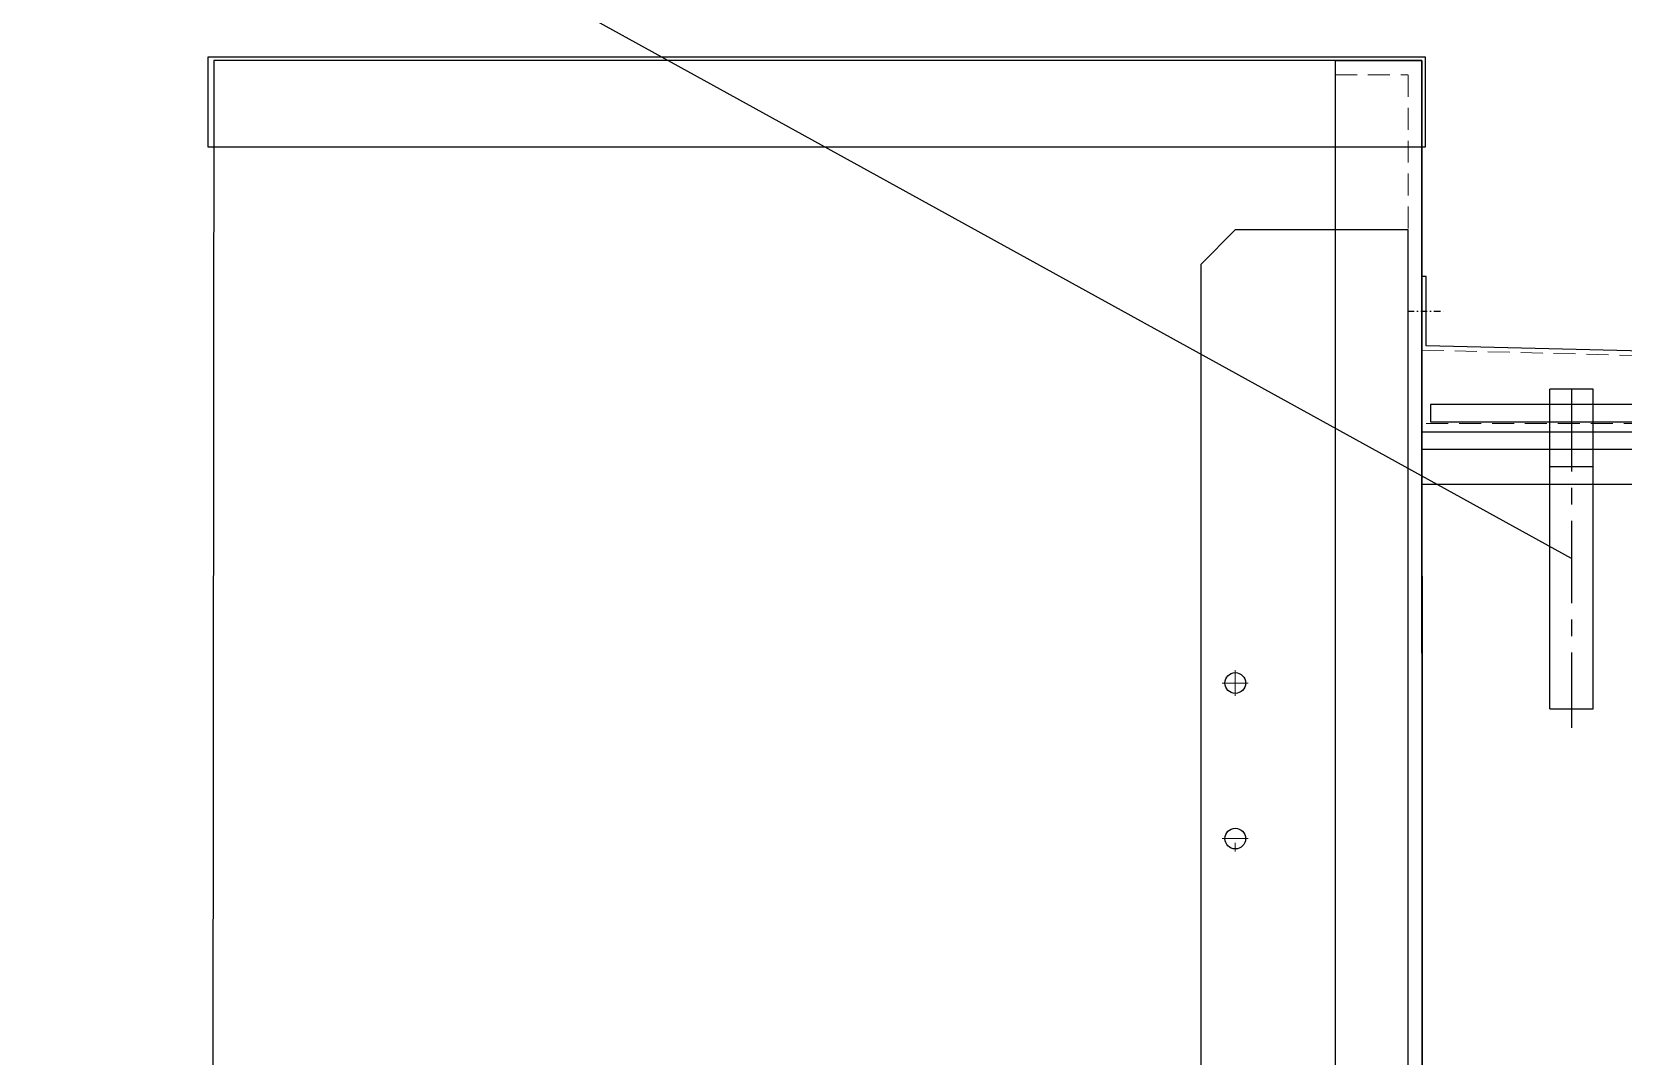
# Model space of a CAD drawing. Header units: millimetres. Extents: x -185079 to -2648, y 85916 to 249201.
# Drawn here: x -51721 to -50800, y 134007 to 134599 of the extents above; entities that cross this region are included whole.
import ezdxf

# ---------------------------------------------------------------- set-up
doc = ezdxf.new("R2010")
doc.units = ezdxf.units.MM
for name, pattern in [('3', [5, 2.5, -1.25, 0, -1.25]), ('ACAD_ISO04W100', [30, 24, -3, 0, -3]), ('CENTER', [50.800000000000004, 31.75, -6.35, 6.35, -6.35]), ('DASHED', [19.049999999999997, 12.7, -6.35]), ('点画线', [18, 12, -2, 2, -2])]:
    doc.linetypes.add(name, pattern=pattern)
for name, color, linetype in [('01粗实线', 7, 'Continuous'), ('1', 4, 'Continuous'), ('2', 3, 'Continuous'), ('3中心线层', 1, 'CENTER')]:
    doc.layers.add(name, color=color, linetype=linetype)
for name, color, linetype, lineweight in [('04细虚线', 6, 'DASHED', 20), ('06细中心线', 1, 'ACAD_ISO04W100', 20), ('2细线层', 4, 'Continuous', 35), ('中心线层', 1, '点画线', 18), ('粗实线', 7, 'Continuous', 25)]:
    doc.layers.add(name, color=color, linetype=linetype, lineweight=lineweight)

msp = doc.modelspace()

# ---------------------------------------------------------------- linework, layer by layer
at = {"layer": '01粗实线', "lineweight": -3, "ltscale": 2, "extrusion": (-0.004685415688226634, -0.01745240643729067, 0.9998367168639968)}
msp.add_line((-50916.55014692505, 132613.1880548441, 1774.444727599148), (-50916.70390128715, 134492.9017217381, 1807.254891442859), dxfattribs=at)
at = {"layer": '01粗实线', "color": 2, "lineweight": -3, "ltscale": 20, "extrusion": (-0.004685415688226634, -0.01745240643729067, 0.9998367168639968)}
msp.add_line((-50916.70161132854, 134464.9059862737, 1806.766229428162), (-50916.55014692505, 132613.1880548441, 1774.444727599148), dxfattribs=at)
at = {"layer": '01粗实线', "extrusion": (-0.004685415688226634, -0.01745240643729067, 0.9998367168639968)}
for p, q in [((-50916.70104159977, 134457.9408044831, 1806.644653062688), (-50916.69122749148, 134337.9590810644, 1804.550387285432)), ((-50914.20106904961, 134457.9408044831, 1806.65636838621), (-50916.70104159977, 134457.9408044831, 1806.644653062688)), ((-50914.19779768027, 134417.9468966768, 1805.95827979379), (-50914.20106904961, 134457.9408044831, 1806.65636838621)), ((-50113.70495145719, 134397.9499427738, 1809.360482089034), (-50914.19779768027, 134417.9468966768, 1805.95827979379)), ((-50916.69122749148, 134337.9590810644, 1804.550387285432), (-50113.70004440309, 134337.9590810644, 1808.313349200405))]:
    msp.add_line(p, q, dxfattribs=at)
at = {"layer": '04细虚线', "linetype": 'DASHED', "extrusion": (-0.004685415688226634, -0.01745240643729067, 0.9998367168639968)}
for p, q in [((-50966.96202649585, 134574.6242927763, 1823.629052890501), (-50924.96248765434, 134574.6242927763, 1823.825870325654)), ((-50924.76248985038, 134574.6242927763, 1823.826807551536), (-50924.53008339008, 132603.1895778926, 1774.23280619294))]:
    msp.add_line(p, q, dxfattribs=at)
at = {"layer": '04细虚线', "extrusion": (-0.004685415688226634, -0.01745240643729067, 0.9998367168639968)}
for p, q in [((-50916.69756576974, 134415.447277439, 1805.902933933244), (-50116.20471954672, 134395.4503235359, 1809.305136228486)), ((-50196.7019927535, 134372.9199983192, 1808.53463883967), (-50916.69408717899, 134372.9199983192, 1805.160625665595)), ((-50196.7019927535, 134372.9199983192, 1808.53463883967), (-50916.694087179, 134372.9199983191, 1805.160625665595)), ((-50196.70199275353, 134372.9199983192, 1808.53463883967), (-50916.69408717902, 134372.9199983192, 1805.160625665595))]:
    msp.add_line(p, q, dxfattribs=at)
at = {"layer": '06细中心线', "extrusion": (2.140935379463423e-06, -0.03489930510489415, 0.9993908337075201)}
for p, q in [((-51024.68102484164, 134230.3945333819, 1803.862132543427), (-51024.67979845181, 134215.4036709265, 1803.338642965979)), ((-51017.18041167179, 134222.8997155359, 1803.600393107544), (-51032.18041162163, 134222.8984887725, 1803.600382401861)), ((-51017.17305109063, 134132.9134229718, 1802.029693774602), (-51032.17305104047, 134132.9121962083, 1802.029683068917)), ((-51024.67284641813, 134130.4097638663, 1802.11691106238), (-51024.67243787063, 134125.4173783624, 1801.767943633036))]:
    msp.add_line(p, q, dxfattribs=at)
at = {"layer": '1', "lineweight": -3, "ltscale": 3, "transparency": 33554687, "extrusion": (-0.004685415688226634, -0.01745240643729067, 0.9998367168639968)}
for p, q in [((-51615.55751926442, 134582.8880143018, 1805.550670818528), (-51617.23050132431, 132602.9501453899, 1770.982507395176)), ((-50916.71126186805, 134582.8880143019, 1808.825590775794), (-51615.55751926442, 134582.8880143018, 1805.550670818528)), ((-50966.54878008417, 132603.1895778922, 1774.035898980615), (-50966.71071286983, 134582.8880143019, 1808.591284305373)), ((-50966.71071286983, 134582.8880143019, 1808.591284305373), (-50916.71126186808, 134582.8880143019, 1808.825590775795)), ((-50916.54931873367, 132603.0630579898, 1774.267997062172), (-50916.71126186805, 134582.8880143019, 1808.825590775794)), ((-50916.71126186808, 134582.8880143019, 1808.825590775795), (-50916.54932908243, 132603.1895778922, 1774.270205451037)), ((-51024.7020611769, 134484.9029401766, 1806.609171748257), (-51044.7002058928, 134464.9059862735, 1806.16640486388)), ((-50924.70315917332, 134484.9029401767, 1807.077784689101), (-51024.7020611769, 134484.9029401766, 1806.609171748257)), ((-50924.55333045448, 132653.18196265, 1775.105327156293), (-50924.70315917332, 134484.9029401767, 1807.077784689101)), ((-51044.7002058928, 134464.9059862735, 1806.16640486388), (-51044.55364854343, 132673.1789165531, 1774.89203592349))]:
    msp.add_line(p, q, dxfattribs=at)
at = {"layer": '1', "lineweight": -3, "ltscale": 2, "extrusion": (2.140935379464289e-06, -0.03489930510489414, 0.99939083370752)}
for p, q in [((-50817.70761183916, 134392.9019842579, 1806.525625972367), (-50842.70761175556, 134392.899939652, 1806.525608129557)), ((-50842.6924862808, 134208.0126360347, 1800.069236674354), (-50842.70761175556, 134392.899939652, 1806.525608129557)), ((-50817.69248636442, 134208.0146806406, 1800.069254517163), (-50817.70761183916, 134392.9019842579, 1806.525625972367)), ((-50817.70475026285, 134357.9233051951, 1805.304150291652), (-50842.70475017924, 134357.9212605893, 1805.304132448843)), ((-50817.70393266963, 134347.9293968915, 1804.95515724002), (-50842.703932586, 134347.9273522856, 1804.955139397211)), ((-50842.6924862808, 134208.0126360347, 1800.069236674354), (-50817.69248636442, 134208.0146806406, 1800.069254517163))]:
    msp.add_line(p, q, dxfattribs=at)
at = {"layer": '1', "color": 3, "lineweight": -3, "ltscale": 2, "extrusion": (-0.004685415688226648, -0.01745240643729063, 0.9998367168639968), "elevation": 1.311263986281119e-08}
msp.add_lwpolyline([(-89340.74435583597, 116693.2017122206), (-79605.60479144276, 119307.2036772036), (-77739.80294518075, 112358.532017356), (-87474.94250957393, 109744.530052373)], close=True, dxfattribs=at)
at = {"layer": '1', "lineweight": -3, "ltscale": 2, "extrusion": (-0.004685415688226648, -0.01745240643729063, 0.9998367168639968), "elevation": 1.311264075806094e-08}
msp.add_lwpolyline([(-87231.2481748564, 109916.2399077064), (-77857.25883072625, 112433.2686984296), (-79666.37327405855, 119170.8235395233), (-89040.36261818874, 116653.7947488001), (-87231.2481748564, 109916.2399077064)], dxfattribs=at)
at = {"layer": '1', "lineweight": -3, "ltscale": 2, "extrusion": (2.140935379463423e-06, -0.03489930510489415, 0.9993908337075201)}
for centre in [(-51016.44626764963, 134207.2074413327, -2881.893453179634), (-51016.44442737434, 134117.2211487875, -2880.32273660028)]:
    msp.add_circle(centre, 5.999999999999979, dxfattribs=at)
at = {"layer": '2', "extrusion": (-0.004685415688226634, -0.01745240643729067, 0.9998367168639968)}
msp.add_line((-50830.19959938378, 134294.9606605793, 1803.105485140882), (-51921.15453653, 134896.5686780526, 2111.34229815123), dxfattribs=at)
at = {"layer": '2', "color": 2, "lineweight": -3, "ltscale": 20, "extrusion": (-0.004685415688226634, -0.01745240643729067, 0.9998367168639968)}
msp.add_line((-50916.69408717902, 134372.9199983192, 1805.160625665595), (-50916.55014692508, 132613.1880548441, 1774.444727599148), dxfattribs=at)
at = {"layer": '2细线层', "lineweight": -3, "ltscale": 3, "transparency": 33554687, "extrusion": (-0.004685415688226634, -0.01745240643729067, 0.9998367168639968)}
for p, q in [((-50914.71144642492, 134584.8758317165, 1808.869660135671), (-51618.90371433379, 134584.8758317163, 1805.56968780625)), ((-51618.90371433379, 134584.8758317163, 1805.56968780625), (-51618.89946155356, 134532.8837515682, 1804.662172636105)), ((-50914.70719364471, 134532.8837515682, 1807.962144965524), (-50914.71144642492, 134584.8758317165, 1808.869660135671)), ((-51618.89946155356, 134532.8837515682, 1804.662172636105), (-50914.70719364468, 134532.8837515684, 1807.962144965526))]:
    msp.add_line(p, q, dxfattribs=at)
at = {"layer": '3中心线层', "ltscale": 1.5, "extrusion": (0.004686843097294635, -0.01745163993427232, 0.9998367235530939)}
msp.add_line((-50830.20761179736, 134392.9009619549, 1806.525617050962), (-50830.19158697005, 134197.0203592037, 1799.685353238962), dxfattribs=at)
at = {"layer": '中心线层', "linetype": '3', "lineweight": -3, "ltscale": 1.5, "extrusion": (-0.004685415688226634, -0.01745240643729067, 0.9998367168639968)}
msp.add_line((-50924.95091123437, 134437.94385058, 1806.256940720164), (-50903.44795549555, 134437.94385058, 1806.357707459835), dxfattribs=at)
at = {"layer": '粗实线', "transparency": 33554687, "extrusion": (-0.004685415688226634, -0.01745240643729067, 0.9998367168639968)}
for p, q in [((-50127.70364999746, 134383.9183229657, 1809.049956131761), (-50911.69504170518, 134383.9183229656, 1805.376030675547)), ((-50911.69504170518, 134383.9183229656, 1805.376030675547), (-50911.69422487266, 134373.9321919361, 1805.201724023948)), ((-50911.69422487266, 134373.9321919361, 1805.201724023948), (-50127.70283316503, 134373.9321919362, 1808.875649480161))]:
    msp.add_line(p, q, dxfattribs=at)
at = {"layer": '粗实线', "extrusion": (-0.004685415688226634, -0.01745240643729067, 0.9998367168639968)}
for p, q in [((-50196.70158383238, 134367.9207598433, 1808.447377765608), (-50916.69367825778, 134367.9207598433, 1805.07336459154)), ((-50196.70076598998, 134357.9222828917, 1808.272855617503), (-50916.69286041537, 134357.9222828917, 1804.898842443436))]:
    msp.add_line(p, q, dxfattribs=at)

doc.saveas('drawing.dxf')
